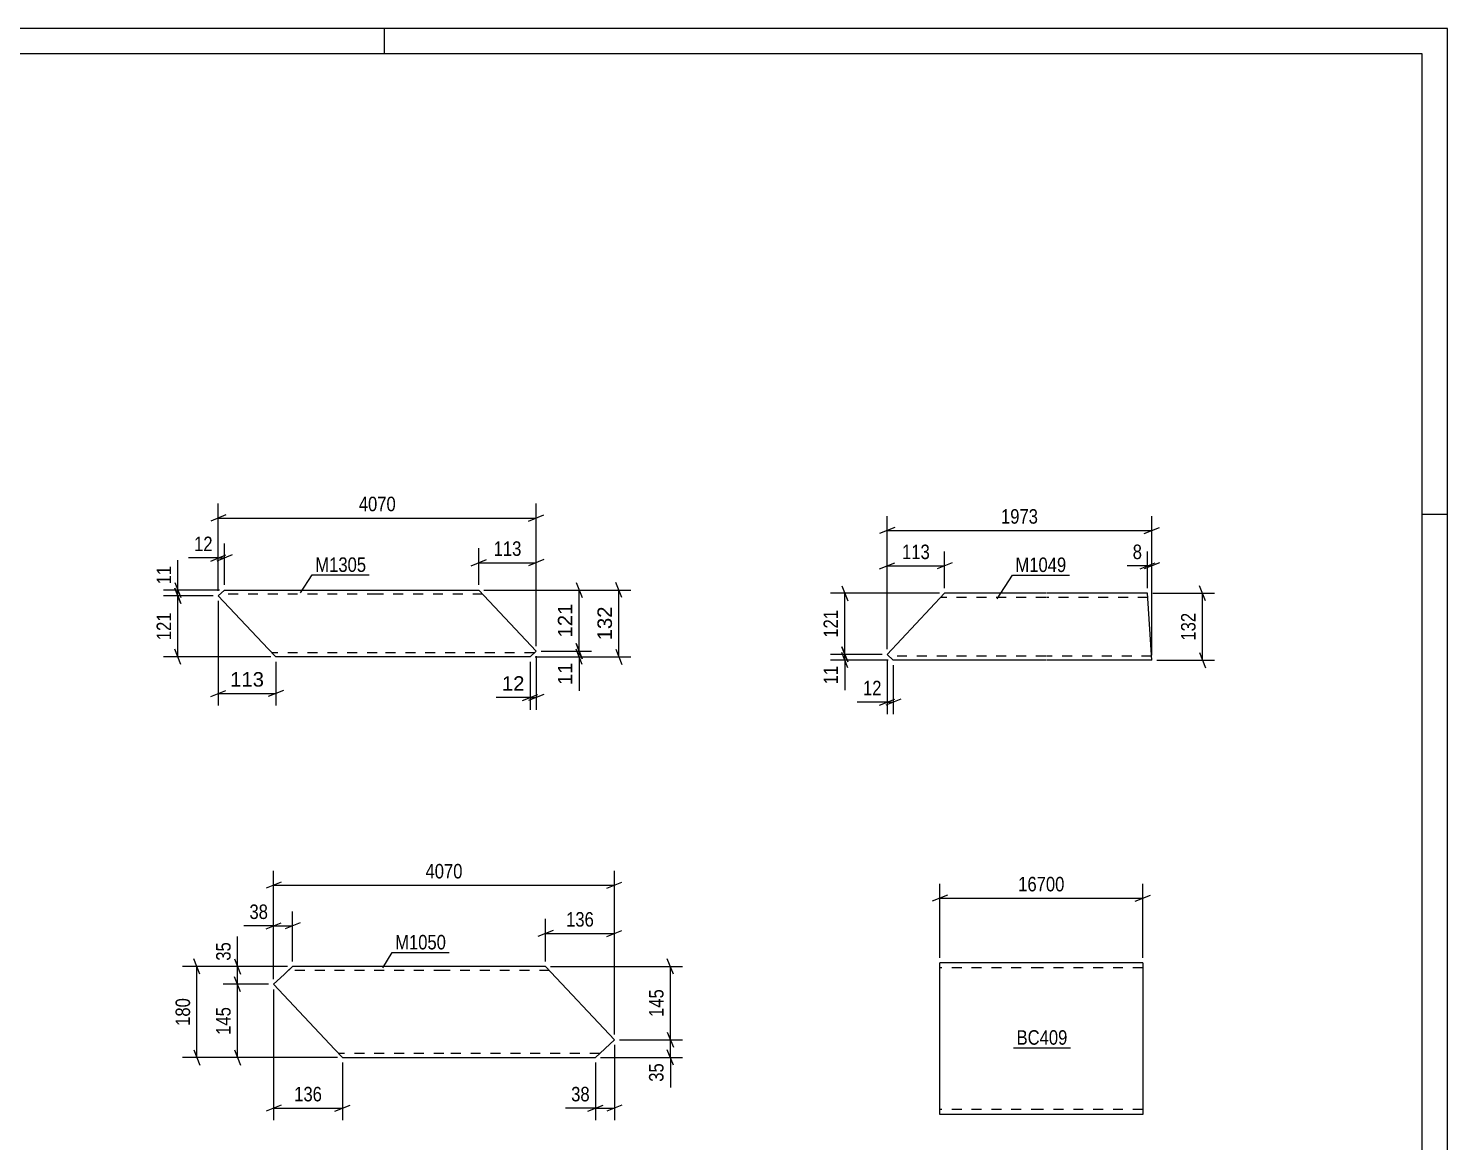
# Model space of a CAD drawing. Header units: millimetres. Extents: x 0 to 1189, y 0 to 841.
# Drawn here: x 908.7 to 1189, y 621.1 to 841 of the extents above; entities that cross this region are included whole.
import ezdxf

# ---------------------------------------------------------------- set-up
doc = ezdxf.new("R2010")
doc.units = ezdxf.units.MM
doc.linetypes.add('DXK_LINE_DOT2', pattern=[3.9198, 1.9599, -1.9599])
doc.styles.add('Arial', font='ARIAL.TTF', dxfattribs={"height": 0.2})
doc.styles.add('Arial Narrow', font='ARIALN.TTF', dxfattribs={"height": 0.2})

# ---------------------------------------------------------------- blocks, each defined once
blk = doc.blocks.new('Unknown-761554047-1135')
at = {"color": 5, "linetype": 'Continuous'}
for p, q in [((1189, 841), (0, 841)), ((979, 836), (979, 841)), ((1189, 0), (1189, 841)), ((1184, 836), (5, 836)), ((1184, 5), (1184, 836)), ((1189, 745), (1184, 745))]:
    blk.add_line(p, q, dxfattribs=at)
blk = doc.blocks.new('Part-761554047-6759 - 6753')
at = {"color": 2, "linetype": 'Continuous'}
for p, q in [((946.18, 728.92), (947.39, 730.06)), ((956.03, 718.46), (946.18, 728.92)), ((947.39, 730.06), (977.53, 730.06)), ((977.63, 730.06), (997.63, 730.06)), ((1008.98, 717.99), (997.63, 730.06)), ((957.53, 716.86), (956.03, 718.46)), ((1007.78, 716.86), (1008.98, 717.99)), ((977.53, 716.86), (957.53, 716.86)), ((1007.78, 716.86), (977.63, 716.86))]:
    blk.add_line(p, q, dxfattribs=at)
at = {"color": 7, "linetype": 'DXK_LINE_DOT2'}
for p, q in [((977.53, 729.26), (946.54, 729.26)), ((998.39, 729.26), (977.63, 729.26)), ((957.42, 716.98), (956.03, 718.46)), ((977.53, 717.66), (956.78, 717.66)), ((1008.63, 717.66), (977.63, 717.66))]:
    blk.add_line(p, q, dxfattribs=at)
blk = doc.blocks.new('Part-761554047-6416 - 6410')
at = {"color": 2, "linetype": 'Continuous'}
for p, q in [((1078.3, 717.35), (1089.65, 729.41)), ((1109.65, 729.41), (1089.65, 729.41)), ((1129.75, 729.41), (1109.75, 729.41)), ((1130.56, 716.21), (1129.75, 729.41)), ((1079.51, 716.21), (1078.3, 717.35)), ((1109.65, 716.21), (1079.51, 716.21)), ((1130.56, 716.21), (1109.75, 716.21))]:
    blk.add_line(p, q, dxfattribs=at)
at = {"color": 7, "linetype": 'DXK_LINE_DOT2'}
for p, q in [((1109.65, 728.61), (1088.9, 728.61)), ((1129.8, 728.61), (1109.75, 728.61)), ((1109.65, 717.01), (1078.66, 717.01)), ((1130.52, 717.01), (1109.75, 717.01)), ((1130.52, 717.01), (1130.51, 717.08))]:
    blk.add_line(p, q, dxfattribs=at)
blk = doc.blocks.new('Part-761554047-2121 - 2105')
at = {"color": 2, "linetype": 'Continuous'}
for p, q in [((959.16, 654.11), (957.11, 652.18)), ((960.86, 655.71), (959.16, 654.11)), ((990.71, 655.71), (960.86, 655.71)), ((1010.81, 655.71), (990.81, 655.71)), ((1024.42, 641.24), (1010.81, 655.71)), ((969.21, 639.31), (957.11, 652.18)), ((970.71, 637.71), (969.21, 639.31)), ((1024.42, 641.24), (1020.67, 637.71)), ((970.71, 637.71), (990.71, 637.71)), ((990.81, 637.71), (1020.67, 637.71))]:
    blk.add_line(p, q, dxfattribs=at)
at = {"color": 7, "linetype": 'DXK_LINE_DOT2'}
for p, q in [((960.86, 655.71), (959.81, 654.72)), ((990.71, 654.91), (960.01, 654.91)), ((1011.57, 654.91), (990.81, 654.91)), ((970.6, 637.83), (969.21, 639.31)), ((990.71, 638.51), (969.96, 638.51)), ((1021.52, 638.51), (990.81, 638.51))]:
    blk.add_line(p, q, dxfattribs=at)
blk = doc.blocks.new('Part-761554047-1349 - 1331')
at = {"color": 2, "linetype": 'Continuous'}
for p, q in [((1108.7, 656.44), (1088.7, 656.44)), ((1088.7, 628.44), (1088.7, 656.44)), ((1128.8, 656.44), (1108.8, 656.44)), ((1128.8, 656.44), (1128.8, 656.28)), ((1128.8, 656.28), (1128.8, 626.44)), ((1088.7, 626.44), (1088.7, 628.44)), ((1108.7, 626.44), (1088.7, 626.44)), ((1128.8, 626.44), (1108.8, 626.44))]:
    blk.add_line(p, q, dxfattribs=at)
at = {"color": 7, "linetype": 'DXK_LINE_DOT2'}
for p, q in [((1108.7, 655.44), (1088.7, 655.44)), ((1128.8, 655.44), (1108.8, 655.44)), ((1088.7, 626.59), (1088.7, 628.44)), ((1088.7, 627.44), (1088.7, 627.51)), ((1108.7, 627.44), (1088.7, 627.44)), ((1128.8, 627.44), (1108.8, 627.44)), ((1128.8, 627.44), (1128.8, 627.51))]:
    blk.add_line(p, q, dxfattribs=at)
blk = doc.blocks.new('StraightDimension-761554047-6916 - 6753')
at = {"color": 7, "linetype": 'Continuous'}
for p, q in [((997.63, 731.06), (997.63, 738.31)), ((1008.98, 718.99), (1008.98, 738.31)), ((996.13, 734.86), (999.13, 736.06)), ((997.63, 735.46), (1008.98, 735.46)), ((1010.48, 736.06), (1007.48, 734.86))]:
    blk.add_line(p, q, dxfattribs=at)
at = {"color": 0}
blk.add_wipeout([(1006.65, 736.21), (1006.65, 740.41), (999.97, 740.41), (999.97, 736.21)], dxfattribs=at)
at = {"color": 3, "style": 'Arial Narrow'}
blk.add_text('113', height=2.863, dxfattribs=at).set_placement((1000.57, 736.81))
blk = doc.blocks.new('StraightDimension-761554047-14449 - 6753')
at = {"color": 7, "linetype": 'Continuous'}
for p, q in [((998.63, 730.06), (1019.87, 730.06)), ((1016.87, 731.56), (1018.07, 728.56)), ((1017.47, 717.99), (1017.47, 730.06)), ((1009.98, 717.99), (1019.87, 717.99)), ((1018.07, 716.49), (1016.87, 719.49))]:
    blk.add_line(p, q, dxfattribs=at)
at = {"color": 0}
blk.add_wipeout([(1016.72, 727.96), (1012.52, 727.96), (1012.52, 720.09), (1016.72, 720.09)], dxfattribs=at)
at = {"color": 3, "style": 'Arial'}
blk.add_text('121', height=2.865, rotation=90.0002, dxfattribs=at).set_placement((1016.12, 720.69))
blk = doc.blocks.new('StraightDimension-761554047-14416 - 6753')
at = {"color": 7, "linetype": 'Continuous'}
for p, q in [((945.18, 728.92), (935.36, 728.92)), ((937.61, 730.42), (938.81, 727.42)), ((938.21, 716.86), (938.21, 728.92)), ((938.81, 715.36), (937.61, 718.36)), ((956.53, 716.86), (935.36, 716.86))]:
    blk.add_line(p, q, dxfattribs=at)
at = {"color": 0}
blk.add_wipeout([(937.46, 726.23), (933.26, 726.23), (933.26, 719.55), (937.46, 719.55)], dxfattribs=at)
at = {"color": 3, "style": 'Arial Narrow'}
blk.add_text('121', height=2.863, rotation=90.0002, dxfattribs=at).set_placement((936.86, 720.15))
blk = doc.blocks.new('StraightDimension-761554047-6762 - 6753')
at = {"color": 7, "linetype": 'Continuous'}
for p, q in [((946.18, 729.92), (946.18, 747.13)), ((1008.98, 718.99), (1008.98, 747.13)), ((947.68, 744.88), (944.68, 743.68)), ((946.18, 744.28), (1008.98, 744.28)), ((1007.48, 743.68), (1010.48, 744.88))]:
    blk.add_line(p, q, dxfattribs=at)
at = {"color": 0}
blk.add_wipeout([(981.84, 745.03), (981.84, 749.23), (973.33, 749.23), (973.33, 745.03)], dxfattribs=at)
at = {"color": 3, "style": 'Arial Narrow'}
blk.add_text('4070', height=2.863, dxfattribs=at).set_placement((973.93, 745.63))
blk = doc.blocks.new('StraightDimension-761554047-6826 - 6753')
at = {"color": 7, "linetype": 'Continuous'}
for p, q in [((946.18, 729.92), (946.18, 739.24)), ((947.39, 731.06), (947.39, 739.24)), ((944.68, 735.79), (947.68, 736.99)), ((948.89, 736.99), (945.89, 735.79)), ((946.18, 736.39), (947.39, 736.39))]:
    blk.add_line(p, q, dxfattribs=at)
at = {"color": 0}
blk.add_wipeout([(945.66, 737.14), (945.66, 741.34), (940.8, 741.34), (940.8, 737.14)], dxfattribs=at)
at = {"color": 7, "linetype": 'Continuous'}
blk.add_line((946.18, 736.39), (940.28, 736.39), dxfattribs=at)
blk.add_line((946.18, 736.39), (940.28, 736.39), dxfattribs=at)
at = {"color": 3, "style": 'Arial Narrow'}
blk.add_text('12', height=2.863, dxfattribs=at).set_placement((941.4, 737.74))
blk = doc.blocks.new('StraightDimension-761554047-14415 - 6753')
at = {"color": 7, "linetype": 'Continuous'}
for p, q in [((946.39, 730.06), (935.36, 730.06)), ((945.18, 728.92), (935.36, 728.92)), ((937.61, 731.56), (938.81, 728.56)), ((938.81, 727.42), (937.61, 730.42)), ((938.21, 728.92), (938.21, 730.06))]:
    blk.add_line(p, q, dxfattribs=at)
at = {"color": 0}
blk.add_wipeout([(937.46, 735.44), (933.26, 735.44), (933.26, 730.58), (937.46, 730.58)], dxfattribs=at)
at = {"color": 7, "linetype": 'Continuous'}
blk.add_line((938.21, 730.06), (938.21, 735.96), dxfattribs=at)
blk.add_line((938.21, 730.06), (938.21, 735.96), dxfattribs=at)
at = {"color": 3, "style": 'Arial Narrow'}
blk.add_text('11', height=2.863, rotation=90.0002, dxfattribs=at).set_placement((936.86, 731.18))
blk = doc.blocks.new('StraightDimension-761554047-14450 - 6753')
at = {"color": 7, "linetype": 'Continuous'}
for p, q in [((1009.98, 717.99), (1019.87, 717.99)), ((1016.87, 719.49), (1018.07, 716.49)), ((1018.07, 715.36), (1016.87, 718.36)), ((1017.47, 716.86), (1017.47, 717.99)), ((1008.78, 716.86), (1019.87, 716.86))]:
    blk.add_line(p, q, dxfattribs=at)
at = {"color": 0}
blk.add_wipeout([(1016.72, 716.33), (1012.52, 716.33), (1012.52, 710.68), (1016.72, 710.68)], dxfattribs=at)
at = {"color": 7, "linetype": 'Continuous'}
blk.add_line((1017.47, 716.86), (1017.47, 710.16), dxfattribs=at)
blk.add_line((1017.47, 716.86), (1017.47, 710.16), dxfattribs=at)
at = {"color": 3, "style": 'Arial'}
blk.add_text('11', height=2.865, rotation=90.0002, dxfattribs=at).set_placement((1016.12, 711.28))
blk = doc.blocks.new('StraightDimension-761554047-14482 - 6753')
at = {"color": 7, "linetype": 'Continuous'}
for p, q in [((998.63, 730.06), (1027.69, 730.06)), ((1025.89, 728.56), (1024.69, 731.56)), ((1025.29, 716.86), (1025.29, 730.06)), ((1024.69, 718.36), (1025.89, 715.36)), ((1008.78, 716.86), (1027.69, 716.86))]:
    blk.add_line(p, q, dxfattribs=at)
at = {"color": 0}
blk.add_wipeout([(1024.54, 727.39), (1020.34, 727.39), (1020.34, 719.52), (1024.54, 719.52)], dxfattribs=at)
at = {"color": 3, "style": 'Arial'}
blk.add_text('132', height=2.865, rotation=90.0002, dxfattribs=at).set_placement((1023.94, 720.12))
blk = doc.blocks.new('StraightDimension-761554047-14502 - 6753')
at = {"color": 7, "linetype": 'Continuous'}
for p, q in [((946.18, 727.92), (946.18, 707.23)), ((957.53, 715.86), (957.53, 707.23)), ((944.68, 709.03), (947.68, 710.23)), ((946.18, 709.63), (957.53, 709.63)), ((959.03, 710.23), (956.03, 709.03))]:
    blk.add_line(p, q, dxfattribs=at)
at = {"color": 0}
blk.add_wipeout([(955.79, 710.38), (955.79, 714.58), (947.92, 714.58), (947.92, 710.38)], dxfattribs=at)
at = {"color": 3, "style": 'Arial'}
blk.add_text('113', height=2.865, dxfattribs=at).set_placement((948.52, 710.98))
blk = doc.blocks.new('StraightDimension-761554047-14516 - 6753')
at = {"color": 7, "linetype": 'Continuous'}
for p, q in [((1007.78, 715.86), (1007.78, 706.42)), ((1008.98, 716.99), (1008.98, 706.42)), ((1006.28, 708.22), (1009.28, 709.42)), ((1010.48, 709.42), (1007.48, 708.22)), ((1007.78, 708.82), (1008.98, 708.82))]:
    blk.add_line(p, q, dxfattribs=at)
at = {"color": 0}
blk.add_wipeout([(1007.25, 709.57), (1007.25, 713.77), (1001.6, 713.77), (1001.6, 709.57)], dxfattribs=at)
at = {"color": 7, "linetype": 'Continuous'}
blk.add_line((1007.78, 708.82), (1001.08, 708.82), dxfattribs=at)
blk.add_line((1007.78, 708.82), (1001.08, 708.82), dxfattribs=at)
at = {"color": 3, "style": 'Arial'}
blk.add_text('12', height=2.865, dxfattribs=at).set_placement((1002.2, 710.17))
blk = doc.blocks.new('StraightDimension-761554047-6452 - 6410')
at = {"color": 7, "linetype": 'Continuous'}
for p, q in [((1129.75, 730.41), (1129.75, 737.67)), ((1130.56, 717.21), (1130.56, 737.67)), ((1128.25, 734.22), (1131.25, 735.42)), ((1132.06, 735.42), (1129.06, 734.22)), ((1129.75, 734.82), (1130.56, 734.82))]:
    blk.add_line(p, q, dxfattribs=at)
at = {"color": 0}
blk.add_wipeout([(1129.23, 735.57), (1129.23, 739.77), (1126.2, 739.77), (1126.2, 735.57)], dxfattribs=at)
at = {"color": 7, "linetype": 'Continuous'}
blk.add_line((1129.75, 734.82), (1125.68, 734.82), dxfattribs=at)
blk.add_line((1129.75, 734.82), (1125.68, 734.82), dxfattribs=at)
at = {"color": 3, "style": 'Arial Narrow'}
blk.add_text('8', height=2.86, dxfattribs=at).set_placement((1126.8, 736.17))
blk = doc.blocks.new('StraightDimension-761554047-6419 - 6410')
at = {"color": 7, "linetype": 'Continuous'}
for p, q in [((1078.3, 716.35), (1078.3, 705.52)), ((1079.51, 715.21), (1079.51, 705.52)), ((1076.8, 707.32), (1079.8, 708.52)), ((1081.01, 708.52), (1078.01, 707.32)), ((1078.3, 707.92), (1079.51, 707.92))]:
    blk.add_line(p, q, dxfattribs=at)
at = {"color": 0}
blk.add_wipeout([(1077.78, 708.67), (1077.78, 712.87), (1072.92, 712.87), (1072.92, 708.67)], dxfattribs=at)
at = {"color": 7, "linetype": 'Continuous'}
blk.add_line((1078.3, 707.92), (1072.4, 707.92), dxfattribs=at)
blk.add_line((1078.3, 707.92), (1072.4, 707.92), dxfattribs=at)
at = {"color": 3, "style": 'Arial Narrow'}
blk.add_text('12', height=2.863, dxfattribs=at).set_placement((1073.52, 709.27))
blk = doc.blocks.new('StraightDimension-761554047-6433 - 6410')
at = {"color": 7, "linetype": 'Continuous'}
for p, q in [((1078.3, 718.35), (1078.3, 737.67)), ((1089.65, 730.41), (1089.65, 737.67)), ((1076.8, 734.22), (1079.8, 735.42)), ((1078.3, 734.82), (1089.65, 734.82)), ((1091.15, 735.42), (1088.15, 734.22))]:
    blk.add_line(p, q, dxfattribs=at)
at = {"color": 0}
blk.add_wipeout([(1087.32, 735.57), (1087.32, 739.77), (1080.64, 739.77), (1080.64, 735.57)], dxfattribs=at)
at = {"color": 3, "style": 'Arial Narrow'}
blk.add_text('113', height=2.863, dxfattribs=at).set_placement((1081.24, 736.17))
blk = doc.blocks.new('StraightDimension-761554047-6519 - 6410')
at = {"color": 7, "linetype": 'Continuous'}
for p, q in [((1130.75, 729.41), (1142.96, 729.41)), ((1141.16, 727.91), (1139.96, 730.91)), ((1140.56, 716.21), (1140.56, 729.41)), ((1139.96, 717.71), (1141.16, 714.71)), ((1131.56, 716.21), (1142.96, 716.21))]:
    blk.add_line(p, q, dxfattribs=at)
at = {"color": 0}
blk.add_wipeout([(1139.81, 726.16), (1135.61, 726.16), (1135.61, 719.47), (1139.81, 719.47)], dxfattribs=at)
at = {"color": 3, "style": 'Arial Narrow'}
blk.add_text('132', height=2.863, rotation=90.0002, dxfattribs=at).set_placement((1139.21, 720.07))
blk = doc.blocks.new('StraightDimension-761554047-14550 - 6410')
at = {"color": 7, "linetype": 'Continuous'}
for p, q in [((1088.65, 729.41), (1067.1, 729.41)), ((1069.35, 730.91), (1070.55, 727.91)), ((1069.95, 717.35), (1069.95, 729.41)), ((1070.55, 715.85), (1069.35, 718.85)), ((1077.3, 717.35), (1067.1, 717.35))]:
    blk.add_line(p, q, dxfattribs=at)
at = {"color": 0}
blk.add_wipeout([(1069.2, 726.72), (1065, 726.72), (1065, 720.04), (1069.2, 720.04)], dxfattribs=at)
at = {"color": 3, "style": 'Arial Narrow'}
blk.add_text('121', height=2.863, rotation=90.0002, dxfattribs=at).set_placement((1068.6, 720.64))
blk = doc.blocks.new('StraightDimension-761554047-6533 - 6410')
at = {"color": 7, "linetype": 'Continuous'}
for p, q in [((1078.3, 718.35), (1078.3, 744.67)), ((1130.56, 717.21), (1130.56, 744.67)), ((1079.8, 742.42), (1076.8, 741.22)), ((1078.3, 741.82), (1130.56, 741.82)), ((1129.06, 741.22), (1132.06, 742.42))]:
    blk.add_line(p, q, dxfattribs=at)
at = {"color": 0}
blk.add_wipeout([(1108.69, 742.57), (1108.69, 746.77), (1100.18, 746.77), (1100.18, 742.57)], dxfattribs=at)
at = {"color": 3, "style": 'Arial Narrow'}
blk.add_text('1973', height=2.863, dxfattribs=at).set_placement((1100.78, 743.17))
blk = doc.blocks.new('StraightDimension-761554047-14551 - 6410')
at = {"color": 7, "linetype": 'Continuous'}
for p, q in [((1069.35, 718.85), (1070.55, 715.85)), ((1070.55, 714.71), (1069.35, 717.71)), ((1077.3, 717.35), (1067.1, 717.35)), ((1078.51, 716.21), (1067.1, 716.21)), ((1069.95, 716.21), (1069.95, 717.35))]:
    blk.add_line(p, q, dxfattribs=at)
at = {"color": 0}
blk.add_wipeout([(1069.2, 715.69), (1065, 715.69), (1065, 710.83), (1069.2, 710.83)], dxfattribs=at)
at = {"color": 7, "linetype": 'Continuous'}
blk.add_line((1069.95, 716.21), (1069.95, 710.31), dxfattribs=at)
blk.add_line((1069.95, 716.21), (1069.95, 710.31), dxfattribs=at)
at = {"color": 3, "style": 'Arial Narrow'}
blk.add_text('11', height=2.863, rotation=90.0002, dxfattribs=at).set_placement((1068.6, 711.43))
blk = doc.blocks.new('StraightDimension-761554047-2212 - 2105')
at = {"color": 7, "linetype": 'Continuous'}
for p, q in [((957.11, 653.18), (957.11, 666.58)), ((960.86, 656.71), (960.86, 666.58)), ((955.61, 663.13), (958.61, 664.33)), ((957.11, 663.73), (960.86, 663.73)), ((962.36, 664.33), (959.36, 663.13))]:
    blk.add_line(p, q, dxfattribs=at)
at = {"color": 0}
blk.add_wipeout([(956.58, 664.48), (956.58, 668.68), (951.73, 668.68), (951.73, 664.48)], dxfattribs=at)
at = {"color": 7, "linetype": 'Continuous'}
blk.add_line((957.11, 663.73), (951.2, 663.73), dxfattribs=at)
blk.add_line((957.11, 663.73), (951.2, 663.73), dxfattribs=at)
at = {"color": 3, "style": 'Arial Narrow'}
blk.add_text('38', height=2.863, dxfattribs=at).set_placement((952.33, 665.08))
blk = doc.blocks.new('StraightDimension-761554047-2164 - 2105')
at = {"color": 7, "linetype": 'Continuous'}
for p, q in [((957.11, 651.18), (957.11, 625.31)), ((970.71, 636.71), (970.71, 625.31)), ((958.61, 628.31), (955.61, 627.11)), ((969.21, 627.11), (972.21, 628.31)), ((957.11, 627.71), (970.71, 627.71))]:
    blk.add_line(p, q, dxfattribs=at)
at = {"color": 0}
blk.add_wipeout([(967.25, 628.46), (967.25, 632.66), (960.57, 632.66), (960.57, 628.46)], dxfattribs=at)
at = {"color": 3, "style": 'Arial Narrow'}
blk.add_text('136', height=2.863, dxfattribs=at).set_placement((961.17, 629.06))
blk = doc.blocks.new('StraightDimension-761554047-2124 - 2105')
at = {"color": 7, "linetype": 'Continuous'}
for p, q in [((942.55, 654.21), (941.35, 657.21)), ((959.86, 655.71), (939.1, 655.71)), ((941.95, 637.71), (941.95, 655.71)), ((941.35, 639.21), (942.55, 636.21)), ((969.71, 637.71), (939.1, 637.71))]:
    blk.add_line(p, q, dxfattribs=at)
at = {"color": 0}
blk.add_wipeout([(941.2, 650.05), (937, 650.05), (937, 643.37), (941.2, 643.37)], dxfattribs=at)
at = {"color": 3, "style": 'Arial Narrow'}
blk.add_text('180', height=2.863, rotation=90.0002, dxfattribs=at).set_placement((940.6, 643.97))
blk = doc.blocks.new('StraightDimension-761554047-2144 - 2105')
at = {"color": 7, "linetype": 'Continuous'}
for p, q in [((1024.42, 640.24), (1024.42, 625.31)), ((1020.67, 636.71), (1020.67, 625.31)), ((1019.17, 627.11), (1022.17, 628.31)), ((1025.92, 628.31), (1022.92, 627.11)), ((1020.67, 627.71), (1024.42, 627.71))]:
    blk.add_line(p, q, dxfattribs=at)
at = {"color": 0}
blk.add_wipeout([(1020.14, 628.46), (1020.14, 632.66), (1015.28, 632.66), (1015.28, 628.46)], dxfattribs=at)
at = {"color": 7, "linetype": 'Continuous'}
blk.add_line((1020.67, 627.71), (1014.76, 627.71), dxfattribs=at)
blk.add_line((1020.67, 627.71), (1014.76, 627.71), dxfattribs=at)
at = {"color": 3, "style": 'Arial Narrow'}
blk.add_text('38', height=2.863, dxfattribs=at).set_placement((1015.88, 629.06))
blk = doc.blocks.new('StraightDimension-761554047-2187 - 2105')
at = {"color": 7, "linetype": 'Continuous'}
for p, q in [((1010.81, 656.71), (1010.81, 665.08)), ((1024.42, 642.24), (1024.42, 665.08)), ((1012.31, 662.83), (1009.31, 661.63)), ((1010.81, 662.23), (1024.42, 662.23)), ((1022.92, 661.63), (1025.92, 662.83))]:
    blk.add_line(p, q, dxfattribs=at)
at = {"color": 0}
blk.add_wipeout([(1020.96, 662.98), (1020.96, 667.18), (1014.28, 667.18), (1014.28, 662.98)], dxfattribs=at)
at = {"color": 3, "style": 'Arial Narrow'}
blk.add_text('136', height=2.863, dxfattribs=at).set_placement((1014.88, 663.58))
blk = doc.blocks.new('StraightDimension-761554047-2316 - 2105')
at = {"color": 7, "linetype": 'Continuous'}
for p, q in [((957.11, 653.18), (957.11, 674.59)), ((1024.42, 642.24), (1024.42, 674.59)), ((958.61, 672.34), (955.61, 671.14)), ((957.11, 671.74), (1024.42, 671.74)), ((1022.92, 671.14), (1025.92, 672.34))]:
    blk.add_line(p, q, dxfattribs=at)
at = {"color": 0}
blk.add_wipeout([(995.02, 672.49), (995.02, 676.69), (986.51, 676.69), (986.51, 672.49)], dxfattribs=at)
at = {"color": 3, "style": 'Arial Narrow'}
blk.add_text('4070', height=2.863, dxfattribs=at).set_placement((987.11, 673.09))
blk = doc.blocks.new('StraightDimension-761554047-14651 - 2105')
at = {"color": 7, "linetype": 'Continuous'}
for p, q in [((949.36, 657.21), (950.56, 654.21)), ((959.86, 655.71), (947.11, 655.71)), ((950.56, 650.68), (949.36, 653.68)), ((949.96, 652.18), (949.96, 655.71)), ((956.11, 652.18), (947.11, 652.18))]:
    blk.add_line(p, q, dxfattribs=at)
at = {"color": 0}
blk.add_wipeout([(949.21, 661.09), (945.01, 661.09), (945.01, 656.24), (949.21, 656.24)], dxfattribs=at)
at = {"color": 7, "linetype": 'Continuous'}
blk.add_line((949.96, 655.71), (949.96, 661.62), dxfattribs=at)
blk.add_line((949.96, 655.71), (949.96, 661.62), dxfattribs=at)
at = {"color": 3, "style": 'Arial Narrow'}
blk.add_text('35', height=2.863, rotation=90.0002, dxfattribs=at).set_placement((948.61, 656.84))
blk = doc.blocks.new('StraightDimension-761554047-14652 - 2105')
at = {"color": 7, "linetype": 'Continuous'}
for p, q in [((950.56, 650.68), (949.36, 653.68)), ((956.11, 652.18), (947.11, 652.18)), ((949.96, 637.71), (949.96, 652.18)), ((949.36, 639.21), (950.56, 636.21)), ((969.71, 637.71), (947.11, 637.71))]:
    blk.add_line(p, q, dxfattribs=at)
at = {"color": 0}
blk.add_wipeout([(949.21, 648.29), (945.01, 648.29), (945.01, 641.6), (949.21, 641.6)], dxfattribs=at)
at = {"color": 3, "style": 'Arial Narrow'}
blk.add_text('145', height=2.863, rotation=90.0002, dxfattribs=at).set_placement((948.61, 642.2))
blk = doc.blocks.new('StraightDimension-761554047-14761 - 2105')
at = {"color": 7, "linetype": 'Continuous'}
for p, q in [((1036.07, 654.21), (1034.87, 657.21)), ((1011.81, 655.71), (1037.87, 655.71)), ((1035.47, 641.24), (1035.47, 655.71)), ((1034.87, 642.74), (1036.07, 639.74)), ((1025.42, 641.24), (1037.87, 641.24))]:
    blk.add_line(p, q, dxfattribs=at)
at = {"color": 0}
blk.add_wipeout([(1034.72, 651.82), (1030.52, 651.82), (1030.52, 645.13), (1034.72, 645.13)], dxfattribs=at)
at = {"color": 3, "style": 'Arial Narrow'}
blk.add_text('145', height=2.863, rotation=90.0002, dxfattribs=at).set_placement((1034.12, 645.73))
blk = doc.blocks.new('StraightDimension-761554047-14762 - 2105')
at = {"color": 7, "linetype": 'Continuous'}
for p, q in [((1034.87, 642.74), (1036.07, 639.74)), ((1025.42, 641.24), (1037.87, 641.24)), ((1036.07, 636.21), (1034.87, 639.21)), ((1035.47, 637.71), (1035.47, 641.24)), ((1021.67, 637.71), (1037.87, 637.71))]:
    blk.add_line(p, q, dxfattribs=at)
at = {"color": 0}
blk.add_wipeout([(1034.72, 637.19), (1030.52, 637.19), (1030.52, 632.33), (1034.72, 632.33)], dxfattribs=at)
at = {"color": 7, "linetype": 'Continuous'}
blk.add_line((1035.47, 637.71), (1035.47, 631.8), dxfattribs=at)
blk.add_line((1035.47, 637.71), (1035.47, 631.8), dxfattribs=at)
at = {"color": 3, "style": 'Arial Narrow'}
blk.add_text('35', height=2.863, rotation=90.0002, dxfattribs=at).set_placement((1034.12, 632.93))
blk = doc.blocks.new('StraightDimension-761554047-1353 - 1331')
at = {"color": 7, "linetype": 'Continuous'}
for p, q in [((1088.7, 657.44), (1088.7, 672.04)), ((1128.8, 657.44), (1128.8, 672.04)), ((1090.2, 669.79), (1087.2, 668.59)), ((1088.7, 669.19), (1128.8, 669.19)), ((1127.3, 668.59), (1130.3, 669.79))]:
    blk.add_line(p, q, dxfattribs=at)
at = {"color": 0}
blk.add_wipeout([(1113.92, 669.94), (1113.92, 674.14), (1103.58, 674.14), (1103.58, 669.94)], dxfattribs=at)
at = {"color": 3, "style": 'Arial Narrow'}
blk.add_text('16700', height=2.863, dxfattribs=at).set_placement((1104.18, 670.54))
blk = doc.blocks.new('Mark-761554047-6755 - 6753')
at = {"color": 0}
blk.add_wipeout([(975.39, 733.64), (975.39, 736.64), (965.34, 736.64), (965.34, 733.64)], dxfattribs=at)
blk.add_wipeout([(975.39, 733.64), (975.39, 736.64), (965.34, 736.64), (965.34, 733.64)], dxfattribs=at)
at = {"color": 30, "linetype": 'Continuous'}
for p, q in [((962.42, 729.49), (964.74, 733.04)), ((964.74, 733.04), (975.99, 733.04))]:
    blk.add_line(p, q, dxfattribs=at)
at = {"color": 3, "style": 'Arial Narrow'}
blk.add_text('M1305', height=2.863, dxfattribs=at).set_placement((965.34, 733.64))
blk = doc.blocks.new('Mark-761554047-6412 - 6410')
at = {"color": 0}
blk.add_wipeout([(1113.68, 733.62), (1113.68, 736.62), (1103.63, 736.62), (1103.63, 733.62)], dxfattribs=at)
blk.add_wipeout([(1113.68, 733.62), (1113.68, 736.62), (1103.63, 736.62), (1103.63, 733.62)], dxfattribs=at)
at = {"color": 30, "linetype": 'Continuous'}
for p, q in [((1100.01, 728.33), (1103.03, 733.02)), ((1103.03, 733.02), (1114.28, 733.02))]:
    blk.add_line(p, q, dxfattribs=at)
at = {"color": 3, "style": 'Arial Narrow'}
blk.add_text('M1049', height=2.863, dxfattribs=at).set_placement((1103.63, 733.62))
blk = doc.blocks.new('Mark-761554047-2117 - 2105')
at = {"color": 0}
blk.add_wipeout([(991.16, 659.07), (991.16, 662.07), (981.11, 662.07), (981.11, 659.07)], dxfattribs=at)
blk.add_wipeout([(991.16, 659.07), (991.16, 662.07), (981.11, 662.07), (981.11, 659.07)], dxfattribs=at)
at = {"color": 30, "linetype": 'Continuous'}
for p, q in [((978.7, 655.46), (980.51, 658.47)), ((980.51, 658.47), (991.76, 658.47))]:
    blk.add_line(p, q, dxfattribs=at)
at = {"color": 3, "style": 'Arial Narrow'}
blk.add_text('M1050', height=2.863, dxfattribs=at).set_placement((981.11, 659.07))
blk = doc.blocks.new('Mark-761554047-1345 - 1331')
at = {"color": 0}
blk.add_wipeout([(1113.91, 640.25), (1113.91, 643.25), (1103.86, 643.25), (1103.86, 640.25)], dxfattribs=at)
blk.add_wipeout([(1113.91, 640.25), (1113.91, 643.25), (1103.86, 643.25), (1103.86, 640.25)], dxfattribs=at)
at = {"color": 30, "linetype": 'Continuous'}
blk.add_line((1103.26, 639.65), (1114.51, 639.65), dxfattribs=at)
at = {"color": 3, "style": 'Arial Narrow'}
blk.add_text('BC409', height=2.863, dxfattribs=at).set_placement((1103.86, 640.25))

msp = doc.modelspace()

# ---------------------------------------------------------------- block references
for name in ['Unknown-761554047-1135', 'Part-761554047-6759 - 6753', 'Part-761554047-6416 - 6410', 'Part-761554047-1349 - 1331', 'Part-761554047-2121 - 2105']:
    msp.add_blockref(name, (0, 0))

# ---------------------------------------------------------------- next in the draw order: block references
for name in ['StraightDimension-761554047-6916 - 6753', 'StraightDimension-761554047-6433 - 6410', 'StraightDimension-761554047-6452 - 6410', 'StraightDimension-761554047-14416 - 6753', 'StraightDimension-761554047-6419 - 6410', 'StraightDimension-761554047-1353 - 1331', 'StraightDimension-761554047-2212 - 2105', 'StraightDimension-761554047-2187 - 2105', 'StraightDimension-761554047-2164 - 2105', 'Mark-761554047-1345 - 1331', 'StraightDimension-761554047-2144 - 2105']:
    msp.add_blockref(name, (0, 0))

# ---------------------------------------------------------------- next in the draw order: block references
for name in ['StraightDimension-761554047-14449 - 6753', 'StraightDimension-761554047-14550 - 6410', 'StraightDimension-761554047-6519 - 6410', 'StraightDimension-761554047-2124 - 2105']:
    msp.add_blockref(name, (0, 0))

# ---------------------------------------------------------------- next in the draw order: block references
for name in ['StraightDimension-761554047-6762 - 6753', 'StraightDimension-761554047-6533 - 6410', 'StraightDimension-761554047-2316 - 2105']:
    msp.add_blockref(name, (0, 0))

# ---------------------------------------------------------------- next in the draw order: block references
for name in ['StraightDimension-761554047-6826 - 6753', 'Mark-761554047-6755 - 6753', 'Mark-761554047-6412 - 6410', 'StraightDimension-761554047-14450 - 6753', 'StraightDimension-761554047-14551 - 6410', 'StraightDimension-761554047-14651 - 2105', 'Mark-761554047-2117 - 2105', 'StraightDimension-761554047-14761 - 2105']:
    msp.add_blockref(name, (0, 0))

# ---------------------------------------------------------------- next in the draw order: block references
for name in ['StraightDimension-761554047-14415 - 6753', 'StraightDimension-761554047-14482 - 6753', 'StraightDimension-761554047-14652 - 2105', 'StraightDimension-761554047-14762 - 2105']:
    msp.add_blockref(name, (0, 0))

# ---------------------------------------------------------------- next in the draw order: block references
for name in ['StraightDimension-761554047-14502 - 6753', 'StraightDimension-761554047-14516 - 6753']:
    msp.add_blockref(name, (0, 0))

doc.saveas('drawing.dxf')
